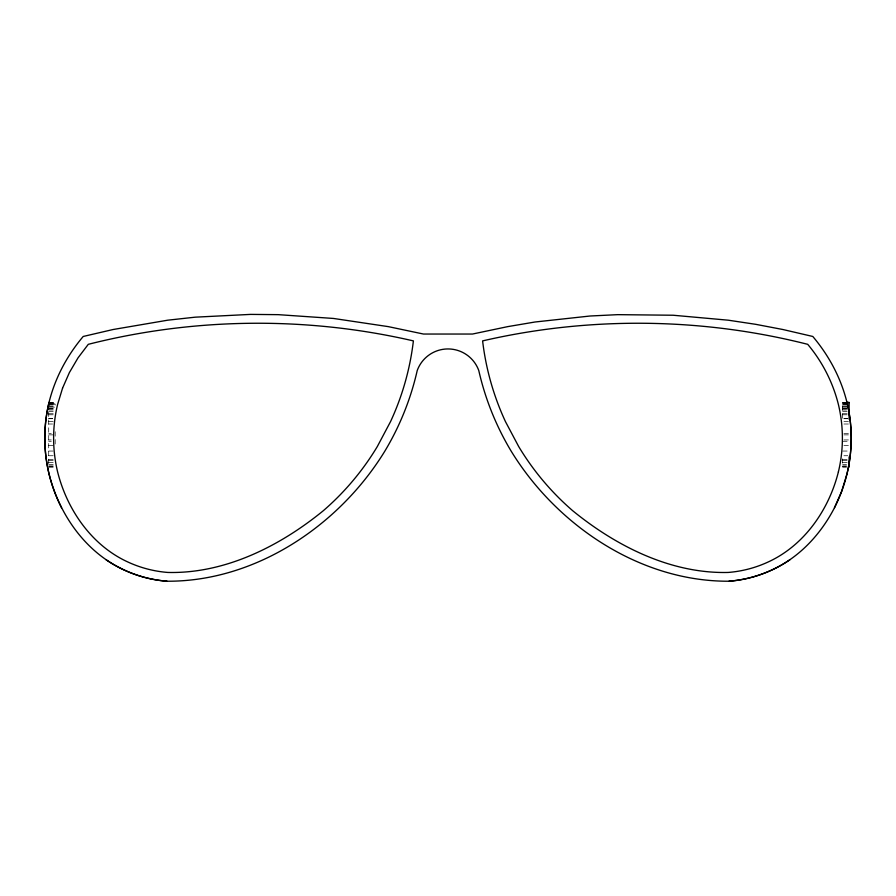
<?xml version="1.0" encoding="UTF-8"?>
<svg xmlns="http://www.w3.org/2000/svg" width="896" height="896" viewBox="0 0 896 896"><rect width="100%" height="100%" fill="white"/><g stroke="black" fill="none" stroke-linecap="round" stroke-linejoin="round"><path stroke-width="0.67" stroke-dasharray="4.48 3.36" d="M49.045 402.36L55.182 402.36L55.182 405.115M846.955 402.36L842.643 402.36L842.643 418.701M48.709 402.618L55.182 402.662M842.643 402.662L846.53 402.618M48.709 403.357L55.182 403.357M842.643 403.357L847.818 403.357M49.997 403.558L55.182 403.558M842.643 403.558L847.818 403.558M49.997 404.6L55.182 404.6M842.643 404.6L847.818 404.6M48.709 405.048L55.182 405.048M842.643 405.048L847.818 405.048M48.709 406.336L55.182 406.336M842.643 406.336L847.818 406.336M49.997 407.142L55.182 407.142M842.643 407.142L847.818 407.142M48.709 408.598L55.182 408.598M842.643 408.598L849.117 408.598M48.709 408.946L55.182 408.946M842.643 408.946L849.117 408.946M48.709 409.987L55.182 409.987M842.643 409.987L846.53 409.987M48.709 411.41L53.883 411.41M842.643 411.41L849.117 411.41M48.709 413.739L53.883 413.739M842.643 413.739L847.818 413.739M48.709 414.781L53.883 414.781M842.643 414.781L847.818 414.781M48.709 418.421L52.584 418.421M843.931 418.421L847.818 418.421M48.709 418.701L52.584 418.701M843.931 418.701L847.818 418.701M48.709 421.378L55.182 421.378M843.931 421.378L849.117 421.378M48.709 424.01L52.584 424.01M843.931 424.01L849.117 424.01M48.709 433.686L51.296 433.686M843.931 433.686L849.117 433.686M48.709 434.874L53.883 434.874M843.931 434.874L849.117 434.874M48.709 439.936L51.296 439.936M843.931 439.936L849.117 439.936M48.709 441.28L51.296 441.28M842.643 441.28L849.117 441.28M48.709 445.446L53.883 445.446M843.931 445.446L849.117 445.446M48.709 451.046L55.182 451.046M842.643 451.046L849.117 451.046M48.709 455.739L55.182 455.739M843.931 455.739L847.818 455.739M48.709 459.491L55.182 459.491M842.643 459.491L847.818 459.491M48.709 460.51L53.883 460.51M842.643 460.51L849.117 460.51M48.709 462.336L53.883 462.336M842.643 462.336L847.818 462.336M48.709 464.419L55.182 464.419M842.643 464.419L846.53 464.419M48.709 465.898L55.182 465.898M842.643 465.898L846.53 465.898M48.709 466.794L55.182 466.794M842.643 466.794L846.53 466.794M48.709 467.085L55.182 467.085M846.53 467.085L842.643 467.085L842.643 458.819M55.182 431.715L55.182 445.446M48.709 412.082L48.709 465.819"/><path stroke-width="1.34" d="M834.456 507.786L841.702 491.243L846.955 473.973A146.832 140.549 -90 0 0 846.955 402.36C840.974 378.034 828.934 355.566 812.795 336.47L782.891 329.515L755.686 324.318L728.302 320.197L673.142 315.235L617.758 314.653L590.094 316.008L535.046 322L507.73 326.626L472.506 334.04L423.494 334.04L388.27 326.626L333.491 318.45L278.242 314.653L250.544 314.395L195.227 317.173L167.698 320.197L113.109 329.515L83.205 336.47C67.066 355.566 55.026 378.034 49.045 402.36A146.832 140.549 -90 0 0 49.045 473.973C59.226 514.73 85.926 552.843 124.936 570.349A132.182 128.386 -90 0 0 167.07 581.224C255.864 581.694 339.427 525.358 384.91 451.024A274.187 274.142 90 0 0 417.222 370.53A32.749 32.738 -90 0 1 478.778 370.53A274.165 274.064 -90 0 0 511.09 451.024C556.573 525.37 640.136 581.683 728.93 581.224A132.182 128.386 -90 0 0 771.064 570.349C798.896 557.906 820.602 534.621 834.456 507.786A150.237 146.966 -90 0 0 846.989 402.36M846.53 402.36L849.117 402.36L849.117 419.227M846.53 402.662L849.117 402.618M849.117 456.915L849.117 467.085M48.709 409.248L49.045 402.36A150.237 146.966 -90 0 0 61.555 507.774M167.07 581.213A128.475 126.605 90 0 1 105.918 559.619M790.082 559.619A128.475 126.605 90 0 1 728.93 581.213M62.563 388.136L57.613 404.421A138.376 132.462 90 0 0 57.613 471.912C67.178 510.07 92.019 545.922 128.587 562.33A122.898 119.37 -90 0 0 167.765 572.443C224.963 573.899 279.899 546.157 323.31 510.72A265.619 264.768 -90 0 0 377.35 446.488L390.51 421.669A265.339 265.238 -90 0 0 413.392 340.894C306.768 316.254 194.365 317.442 88.29 344.322L78.008 357.874L69.395 372.557L62.563 388.136M838.387 471.912C828.822 510.07 803.981 545.922 767.413 562.33A122.898 119.37 -90 0 1 728.235 572.443C671.037 573.899 616.101 546.157 572.69 510.72A265.619 264.768 -90 0 1 518.65 446.488L505.49 421.669A265.339 265.238 -90 0 1 482.608 340.894C589.232 316.254 701.635 317.442 807.71 344.322C822.338 361.726 832.877 382.368 838.387 404.421A138.376 132.462 -90 0 1 838.387 471.912"/></g></svg>
